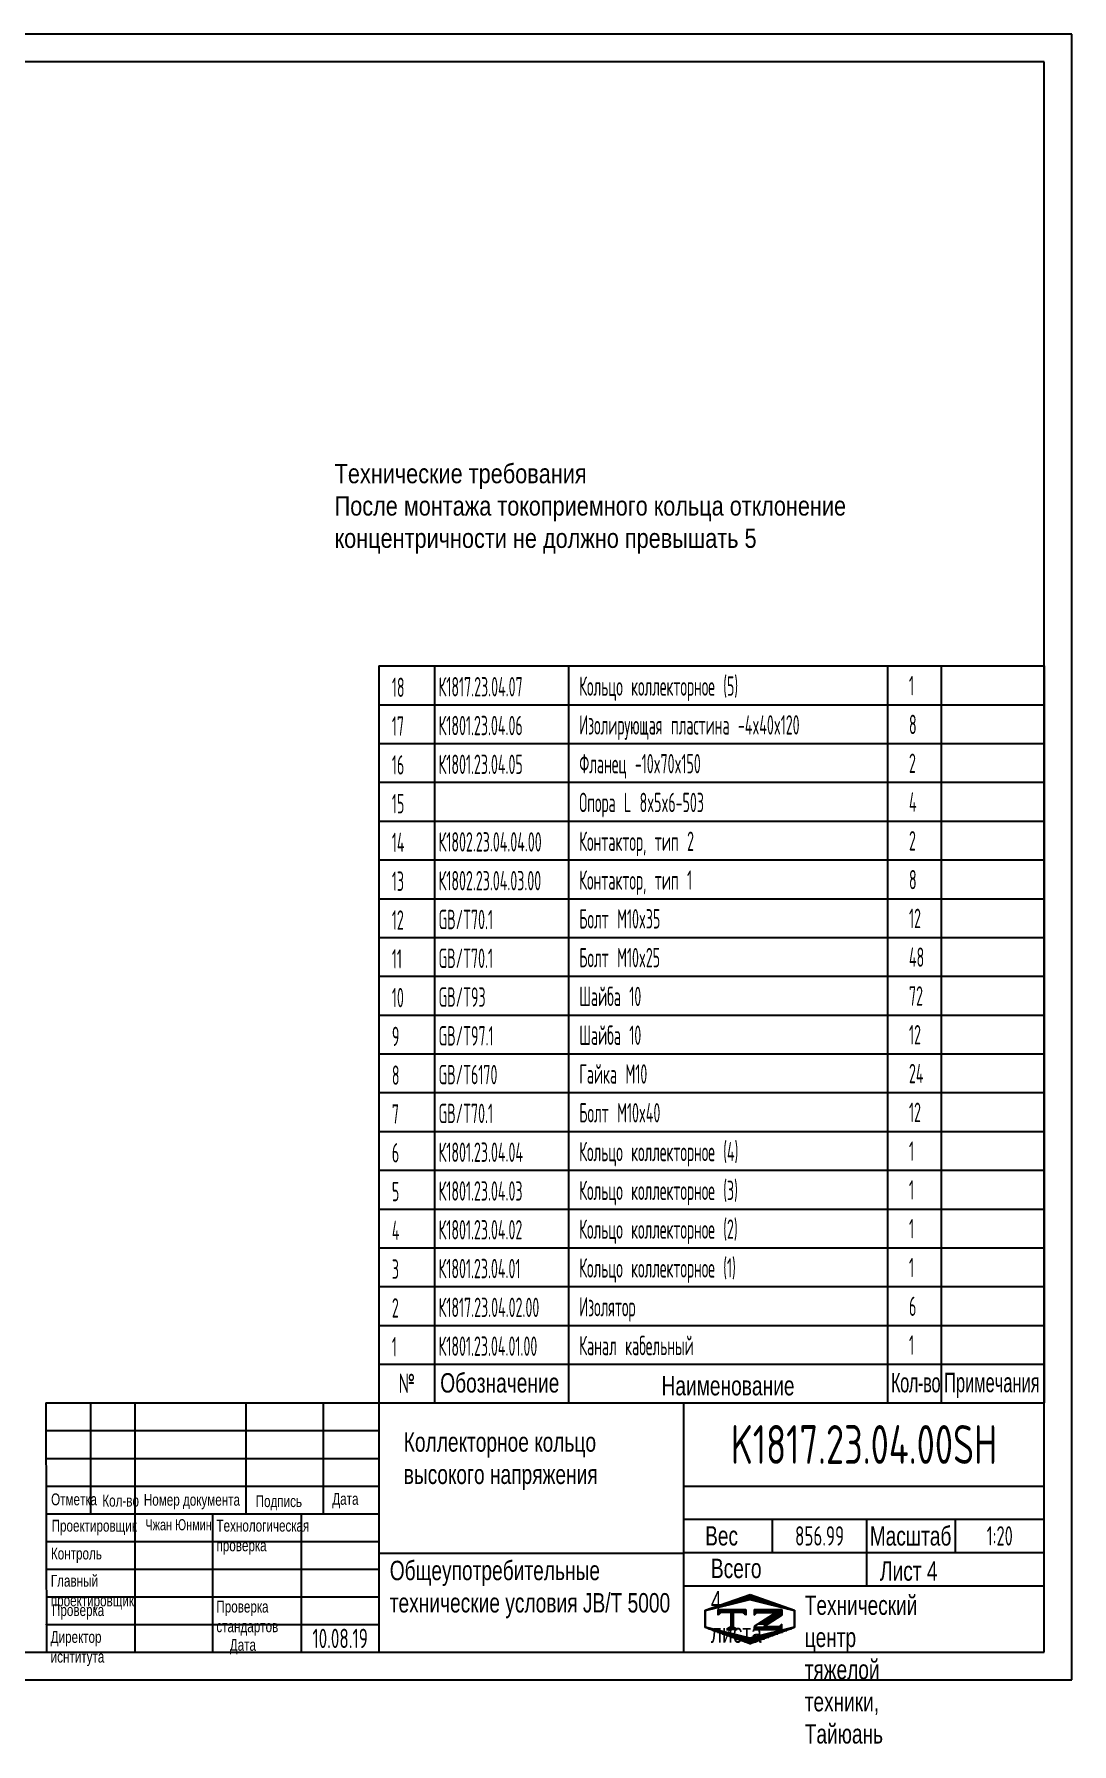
# Model space of a CAD drawing. Header units: millimetres. Extents: x 0 to 8400, y -230 to 5940.
# Drawn here: x 4656 to 8400, y -230 to 5940 of the extents above; entities that cross this region are included whole.
import ezdxf
from ezdxf.enums import TextEntityAlignment as Align

# ---------------------------------------------------------------- set-up
doc = ezdxf.new("R2010")
doc.units = ezdxf.units.MM
doc.header["$LTSCALE"] = 200
doc.linetypes.add('G', pattern=[2, 1.25, -0.25, 0.25, -0.25])
for name, color, linetype in [('01', 7, 'Continuous'), ('02', 1, 'Continuous'), ('05', 4, 'G'), ('11', 3, 'Continuous'), ('THICK', 7, 'Continuous')]:
    doc.layers.add(name, color=color, linetype=linetype)
doc.styles.add('HZLIB', font='TXT.shx', dxfattribs={"width": 0.5, "height": 70})
doc.styles.get("Standard").update_dxf_attribs({"font": 'isocp', "width": 0.707, "bigfont": 'intecad.shx'})

# ---------------------------------------------------------------- blocks, each defined once
blk = doc.blocks.new('*U163')
at = {"layer": '01'}
for points in [[(415, 292), (25, 292)], [(25, 292), (25, 5)], [(415, 5), (415, 292)], [(25, 5), (415, 5)]]:
    blk.add_lwpolyline(points, dxfattribs=at)
at = {"layer": '02'}
for points in [[(420, 297), (0, 297)], [(0, 297), (0, 0)], [(420, 0), (420, 297)], [(0, 0), (420, 0)]]:
    blk.add_lwpolyline(points, dxfattribs=at)
blk = doc.blocks.new('*X186')
at = {"color": 0}
for p, q in [((127.06, 7.8), (132.06, 7.8)), ((127.06, 7.5), (132.06, 7.5)), ((127.06, 7.2), (127.32, 7.2)), ((129.23, 6.3), (131.04, 6.3)), ((129.7, 6.6), (131.51, 6.6)), ((130.16, 6.9), (131.98, 6.9)), ((130.62, 7.2), (132.06, 7.2)), ((127.84, 5.4), (129.64, 5.4)), ((128.3, 5.7), (130.1, 5.7)), ((128.77, 6), (130.57, 6))]:
    blk.add_line(p, q, dxfattribs=at)
blk = doc.blocks.new('*X187')
at = {"color": 0}
for p, q in [((127.06, 4.8), (132.06, 4.8)), ((127.06, 4.5), (132.06, 4.5)), ((131.84, 5.1), (132.06, 5.1))]:
    blk.add_line(p, q, dxfattribs=at)
blk = doc.blocks.new('*X185')
at = {"color": 0}
for p, q in [((122.34, 4.5), (123.72, 4.5)), ((122.82, 4.8), (123.24, 4.8))]:
    blk.add_line(p, q, dxfattribs=at)
blk = doc.blocks.new('*X184')
at = {"color": 0}
for p, q in [((120.53, 7.8), (125.53, 7.8)), ((120.53, 7.5), (125.53, 7.5)), ((120.53, 7.2), (120.79, 7.2)), ((125.27, 7.2), (125.53, 7.2))]:
    blk.add_line(p, q, dxfattribs=at)
blk = doc.blocks.new('*X183')
at = {"color": 0}
for p, q in [((122.38, 9.3), (124.32, 9.3)), ((123.24, 9.6), (125.52, 9.6)), ((124.1, 9.9), (128.52, 9.9)), ((124.97, 10.2), (127.67, 10.2)), ((125.83, 10.5), (126.82, 10.5)), ((127.02, 9.6), (129.37, 9.6)), ((128.22, 9.3), (130.22, 9.3)), ((118.22, 7.8), (118.32, 7.8)), ((118.22, 7.5), (118.27, 7.5)), ((118.22, 7.2), (118.27, 7.2)), ((118.22, 6.9), (118.27, 6.9)), ((118.22, 6.6), (118.27, 6.6)), ((118.22, 6.3), (118.27, 6.3)), ((118.94, 8.1), (119.52, 8.1)), ((119.8, 8.4), (120.72, 8.4)), ((120.66, 8.7), (121.92, 8.7)), ((121.52, 9), (123.12, 9)), ((129.42, 9), (131.07, 9)), ((130.62, 8.7), (131.92, 8.7)), ((131.82, 8.4), (132.77, 8.4)), ((133.02, 8.1), (133.62, 8.1)), ((134.22, 7.8), (134.32, 7.8)), ((134.27, 7.5), (134.32, 7.5)), ((134.27, 7.2), (134.32, 7.2)), ((134.27, 6.9), (134.32, 6.9)), ((134.27, 6.6), (134.32, 6.6)), ((134.27, 6.3), (134.32, 6.3)), ((118.22, 6), (118.27, 6)), ((118.22, 5.7), (118.27, 5.7)), ((118.22, 5.4), (118.27, 5.4)), ((118.22, 5.1), (118.27, 5.1)), ((118.22, 4.8), (118.27, 4.8)), ((118.79, 4.5), (119.42, 4.5)), ((119.61, 4.2), (120.62, 4.2)), ((120.43, 3.9), (121.82, 3.9)), ((121.26, 3.6), (123.02, 3.6)), ((122.08, 3.3), (124.22, 3.3)), ((128.32, 3.3), (130.51, 3.3)), ((129.52, 3.6), (131.32, 3.6)), ((130.72, 3.9), (132.14, 3.9)), ((131.92, 4.2), (132.95, 4.2)), ((133.12, 4.5), (133.76, 4.5)), ((134.27, 6), (134.32, 6)), ((134.27, 5.7), (134.32, 5.7)), ((134.27, 5.4), (134.32, 5.4)), ((134.27, 5.1), (134.32, 5.1)), ((134.27, 4.8), (134.32, 4.8)), ((122.91, 3), (125.42, 3)), ((123.73, 2.7), (128.89, 2.7)), ((124.55, 2.4), (128.07, 2.4)), ((125.38, 2.1), (127.26, 2.1)), ((126.2, 1.8), (126.45, 1.8)), ((127.12, 3), (129.7, 3))]:
    blk.add_line(p, q, dxfattribs=at)

msp = doc.modelspace()

# ---------------------------------------------------------------- linework, layer by layer
for p, q in [((5900, 3659.82), (5900, 999.82)), ((5900, 3659.82), (8300, 3659.82)), ((6100, 3659.82), (6100, 999.82)), ((6583.83, 3659.82), (6583.83, 999.82)), ((7734.97, 3659.82), (7734.97, 999.82)), ((7928.66, 3659.82), (7928.66, 999.82)), ((8300, 3659.82), (8300, 999.82)), ((5900, 3519.82), (8300, 3519.82)), ((5900, 3379.82), (8300, 3379.82)), ((5900, 3239.82), (8300, 3239.82)), ((5900, 3099.82), (8300, 3099.82)), ((5900, 2959.82), (8300, 2959.82)), ((5900, 2819.82), (8300, 2819.82)), ((5900, 2679.82), (8300, 2679.82)), ((5900, 2539.82), (8300, 2539.82)), ((5900, 2399.82), (8300, 2399.82)), ((5900, 2259.82), (8300, 2259.82)), ((5900, 2119.82), (8300, 2119.82)), ((5900, 1979.82), (8300, 1979.82)), ((5900, 1839.82), (8300, 1839.82)), ((5900, 1699.82), (8300, 1699.82)), ((5900, 1559.82), (8300, 1559.82)), ((5900, 1419.82), (8300, 1419.82)), ((5900, 1279.82), (8300, 1279.82)), ((5900, 1139.82), (8300, 1139.82)), ((5900, 999.82), (8300, 999.82))]:
    msp.add_line(p, q)
at = {"layer": 'THICK'}
for p, q in [((4697.99, 999.82), (4700.72, 100)), ((4697.99, 999.82), (8300, 999.82)), ((4860.64, 999.39), (4860.64, 999.82)), ((4860.69, 599.9), (4860.69, 999.82)), ((5020.66, 100), (5020.66, 999.82)), ((5420.58, 599.9), (5420.58, 999.82)), ((5700.52, 599.9), (5700.52, 999.82)), ((5900.48, 100), (5900.48, 999.82)), ((7000.26, 100), (7000.26, 999.82)), ((8300, 100), (8300, 999.82)), ((4700.72, 699.88), (5900.48, 699.88)), ((7000.26, 699.88), (8300, 699.88)), ((4700.72, 599.9), (5900.48, 599.9)), ((5300.6, 100), (5300.6, 599.9)), ((5620.54, 100), (5620.54, 599.9)), ((7000.26, 579.9), (8300, 579.9)), ((7320.2, 459.93), (7320.2, 579.9)), ((7660.13, 339.95), (7660.13, 579.9)), ((7980.06, 459.93), (7980.06, 579.9)), ((5900.48, 458.19), (7000.26, 458.19)), ((7000.26, 459.93), (8300, 459.93)), ((7000.26, 339.95), (8300, 339.95)), ((4700.72, 100), (8300, 100))]:
    msp.add_line(p, q, dxfattribs=at)
at = {"layer": 'THICK', "color": 3}
for p, q in [((4700.72, 899.84), (5900.48, 899.84)), ((4700.72, 799.86), (5900.48, 799.86)), ((4700.72, 499.92), (5900.48, 499.92)), ((4700.72, 399.94), (5900.48, 399.94)), ((7077.29, 252.09), (7239.36, 308.54)), ((7239.36, 308.54), (7399.32, 252.09)), ((4700.72, 299.96), (5900.48, 299.96)), ((7077.29, 189.23), (7077.29, 252.09)), ((7078.34, 250.82), (7238.31, 290.81)), ((7078.34, 190.83), (7078.34, 250.82)), ((7123.51, 233.96), (7123.51, 253.96)), ((7123.51, 253.96), (7223.49, 253.96)), ((7223.49, 253.96), (7223.49, 233.96)), ((7238.31, 290.81), (7398.28, 250.82)), ((7254.11, 253.96), (7254.11, 233.96)), ((7254.11, 253.96), (7354.09, 253.96)), ((7354.09, 253.96), (7354.09, 233.96)), ((7398.28, 250.82), (7398.28, 190.83)), ((7399.32, 252.09), (7399.32, 189.23)), ((4700.72, 199.98), (5900.48, 199.98)), ((7239.36, 130.21), (7077.29, 189.23)), ((7238.31, 150.84), (7078.34, 190.83)), ((7133.51, 243.96), (7123.51, 233.96)), ((7213.49, 243.96), (7133.51, 243.96)), ((7173.5, 193.78), (7154.13, 181.59)), ((7169.12, 244.05), (7169.12, 189.21)), ((7173.5, 244.05), (7173.5, 189.21)), ((7173.5, 193.78), (7192.87, 181.59)), ((7178.5, 244.05), (7178.5, 189.21)), ((7223.49, 233.96), (7213.49, 243.96)), ((7398.28, 190.83), (7238.31, 150.84)), ((7399.32, 189.23), (7239.36, 130.21)), ((7254.11, 233.96), (7264.1, 243.96)), ((7332.84, 243.96), (7254.11, 193.02)), ((7254.11, 193.02), (7254.11, 181.59)), ((7264.1, 243.96), (7332.84, 243.96)), ((7302.86, 201.37), (7287.58, 191.59)), ((7344.08, 191.59), (7287.58, 191.59)), ((7354.08, 234.15), (7302.86, 201.37)), ((7354.08, 201.59), (7344.08, 191.59)), ((7354.08, 181.59), (7354.08, 201.59)), ((7154.13, 181.59), (7173.5, 181.59)), ((7192.87, 181.59), (7173.5, 181.59)), ((7254.11, 181.59), (7354.08, 181.59))]:
    msp.add_line(p, q, dxfattribs=at)
for p in [(4700.72, 199.98), (4700.72, 100)]:
    msp.add_point(p, dxfattribs=at)

# ---------------------------------------------------------------- block references
at = {"layer": '01', "xscale": 20, "yscale": 20, "zscale": 20}
msp.add_blockref('*U163', (0, 0), dxfattribs=at)
at = {"layer": 'THICK', "color": 3, "xscale": 19.99598737799062, "yscale": 19.99598737798283, "zscale": 19.99598737798284}
for name in ['*X183', '*X184', '*X186', '*X185', '*X187']:
    msp.add_blockref(name, (4713.37, 95.11), dxfattribs=at)

# ---------------------------------------------------------------- texts
at = {"style": 'HZLIB', "width": 0.5}
for s, p in [('18', (5946.67, 3547.82)), ('К1817.23.04.07', (6115.22, 3549.78)), ('Кольцо коллекторное (5)', (6622.81, 3552.12)), ('1', (7812.59, 3553.69)), ('17', (5946.67, 3407.82)), ('К1801.23.04.06', (6115.22, 3409.78)), ('Изолирующая пластина -4x40x120', (6622.81, 3412.13)), ('8', (7812.59, 3413.69)), ('16', (5946.67, 3267.82)), ('К1801.23.04.05', (6115.22, 3269.79)), ('Фланец -10x70x150', (6622.81, 3272.13)), ('2', (7812.59, 3273.7)), ('15', (5946.67, 3127.82)), ('Опора L 8x5x6-503', (6622.81, 3132.14)), ('4', (7812.59, 3133.7)), ('14', (5946.67, 2987.82)), ('К1802.23.04.04.00', (6115.22, 2989.8)), ('Контактор, тип 2', (6622.81, 2992.14)), ('2', (7812.59, 2993.71)), ('13', (5946.67, 2847.82)), ('К1802.23.04.03.00', (6115.22, 2849.8)), ('Контактор, тип 1', (6622.81, 2852.15)), ('8', (7812.59, 2853.71)), ('12', (5946.67, 2707.82)), ('GB/T70.1', (6115.22, 2709.81)), ('Болт M10x35', (6622.81, 2712.15)), ('12', (7812.59, 2713.72)), ('11', (5946.67, 2567.82)), ('GB/T70.1', (6115.22, 2569.81)), ('Болт M10x25', (6622.81, 2572.16)), ('48', (7812.59, 2573.72)), ('10', (5946.67, 2427.82)), ('GB/T93', (6115.22, 2429.82)), ('Шайба 10', (6622.81, 2432.16)), ('72', (7812.59, 2433.73)), ('9', (5946.67, 2287.82)), ('GB/T97.1', (6115.22, 2289.82)), ('Шайба 10', (6622.81, 2292.17)), ('12', (7812.59, 2293.73)), ('Гайка M10', (6622.81, 2152.17)), ('24', (7812.59, 2153.74)), ('8', (5946.67, 2147.82)), ('GB/T6170', (6115.22, 2149.83)), ('7', (5946.67, 2007.82)), ('GB/T70.1', (6115.22, 2009.83)), ('Болт M10x40', (6622.81, 2012.18)), ('12', (7812.59, 2013.74)), ('6', (5946.67, 1867.82)), ('К1801.23.04.04', (6115.22, 1869.84)), ('Кольцо коллекторное (4)', (6622.81, 1872.18)), ('1', (7812.59, 1873.75)), ('5', (5946.67, 1727.82)), ('К1801.23.04.03', (6115.22, 1729.84)), ('Кольцо коллекторное (3)', (6622.81, 1732.19)), ('1', (7812.59, 1733.75)), ('Кольцо коллекторное (2)', (6622.81, 1592.19)), ('4', (5946.67, 1587.82)), ('К1801.23.04.02', (6115.22, 1589.85)), ('1', (7812.59, 1593.76)), ('3', (5946.67, 1447.82)), ('К1801.23.04.01', (6115.22, 1449.85)), ('Кольцо коллекторное (1)', (6622.81, 1452.2)), ('1', (7812.59, 1453.76)), ('2', (5946.67, 1307.82)), ('К1817.23.04.02.00', (6115.22, 1309.86)), ('Изолятор', (6622.81, 1312.2)), ('6', (7812.59, 1313.77)), ('1', (5946.67, 1167.82)), ('К1801.23.04.01.00', (6115.22, 1169.86)), ('Канал кабельный', (6622.81, 1172.21)), ('1', (7812.59, 1173.77))]:
    msp.add_text(s, height=70, dxfattribs=at).set_placement(p)
at = {"insert": (5057.19, 580.35), "char_height": 39.9, "attachment_point": 1}
msp.add_mtext('{\\fArial|b0|i0|c204|p34;\\C3;Чжан Юнмин}', dxfattribs=at)
at = {"layer": '01', "attachment_point": 1}
for s, insert, char_height in [('{\\fArial|b0|i0|c204|p34;\\W0.8;\\C3;Технические требования\\PПосле монтажа токоприемного кольца отклонение\\Pконцентричности не должно превышать 5}', (5740.11, 4389.29), 70), ('{\\fArial|b0|i0|c204|p34;\\W0.607;\\T0.95;Кол-во}', (7747.73, 1108.29), 70), ('{\\fArial|b0|i0|c204|p34;\\W0.607;Примечания}', (7939.3, 1108.65), 70), ('{\\fArial|b0|i0|c204|p34;\\C3;Коллекторное кольцо\\Pвысокого напряжения}', (5989.5, 894), 70), ('{\\fArial|b0|i0|c204|p34;Отметка}', (4717.05, 673.24), 42.6365), ('{\\fArial|b0|i0|c204|p34;Кол-во}', (4901.95, 668.33), 42.6365), ('{\\fArial|b0|i0|c204|p34;Номер документа}', (5051.72, 671.62), 42.6365), ('{\\fArial|b0|i0|c204|p34;Подпись}', (5455.02, 666.7), 42.6365), ('{\\fArial|b0|i0|c204|p34;Дата}', (5731.55, 674.87), 42.6365), ('{\\fArial|b0|i0|c204|p34;Проектировщик}', (4718.93, 578), 42.6365), ('{\\fArial|b0|i0|c204|p34;Технологическая\\Pпроверка}', (5313.7, 578.32), 42.6365), ('{\\fArial|b0|i0|c204|p34;Вес}', (7077.07, 555.07), 69.6396), ('{\\fArial|b0|i0|c204|p34;Контроль}', (4716.48, 477.57), 42.6365), ('{\\fArial|b0|i0|c204|p34;Общеупотребительные\\Pтехнические условия \\fArial|b0|i0|c0|p34;JB/T 5000}', (5938.95, 430.3), 70), ('{\\fArial|b0|i0|c204|p34;Главный\\Pпроектировщик}', (4716.1, 379.44), 42.6365), ('{\\fArial|b0|i0|c204|p34;Лист 4}', (7707.76, 428.42), 70), ('{\\fArial|b0|i0|c204|p34;Проверка}', (4720.27, 273.4), 42.6365), ('{\\fArial|b0|i0|c204|p34;Проверка\\Pстандартов}', (5313.29, 286.07), 42.6365), ('{\\fArial|b0|i0|c204|p34;Директор\\Pиснтитута}', (4715.45, 176.53), 42.6365), ('{\\fArial|b0|i0|c204|p34;Дата}', (5361.73, 148.03), 42.6365)]:
    msp.add_mtext(s, dxfattribs=dict(at, insert=insert, char_height=char_height))
for s, insert, char_height, width in [('{\\fArial|b0|i0|c204|p34;Обозначение}', (6121.1, 1107.42), 70, 3.0097), ('{\\Fisocp,intecad|c204;№}', (5970.6, 1105.57), 70, 6.0194), ('{\\fArial|b0|i0|c204|p34;Наименование}', (6919.56, 1097.18), 70, 3.0097), ('{\\fArial|b0|i0|c204|p34;Всего 4 листа}', (7097.73, 437.79), 70, 1.877), ('{\\fArial|b0|i0|c204|p34;Технический центр\\Pтяжелой техники, Тайюань}', (7436.46, 304.61), 69.6396, 3.2726)]:
    msp.add_mtext(s, dxfattribs=dict(at, insert=insert, char_height=char_height, width=width))
at = {"layer": '05', "insert": (7671.12, 554.75), "char_height": 69.6675, "attachment_point": 1}
msp.add_mtext('{\\fArial|b0|i0|c204|p34;\\C0;Масштаб}', dxfattribs=at)
at = {"layer": '11'}
for s, height, width, p, p2 in [('K1817.23.04.00SH', 140, 0.696239, (7169.7, 780), (8130.3, 780)), ('856.99', 70, 0.678531, (7401.53, 485), (7578.47, 485)), ('1:20', 70, 0.655288, (8092.97, 485), (8187.03, 485)), ('10.08.19', 70, 0.661132, (5660, 115), (5860, 115))]:
    msp.add_text(s, height=height, dxfattribs=dict(at, width=width)).set_placement(p, p2, align=Align.FIT)

doc.saveas('drawing.dxf')
